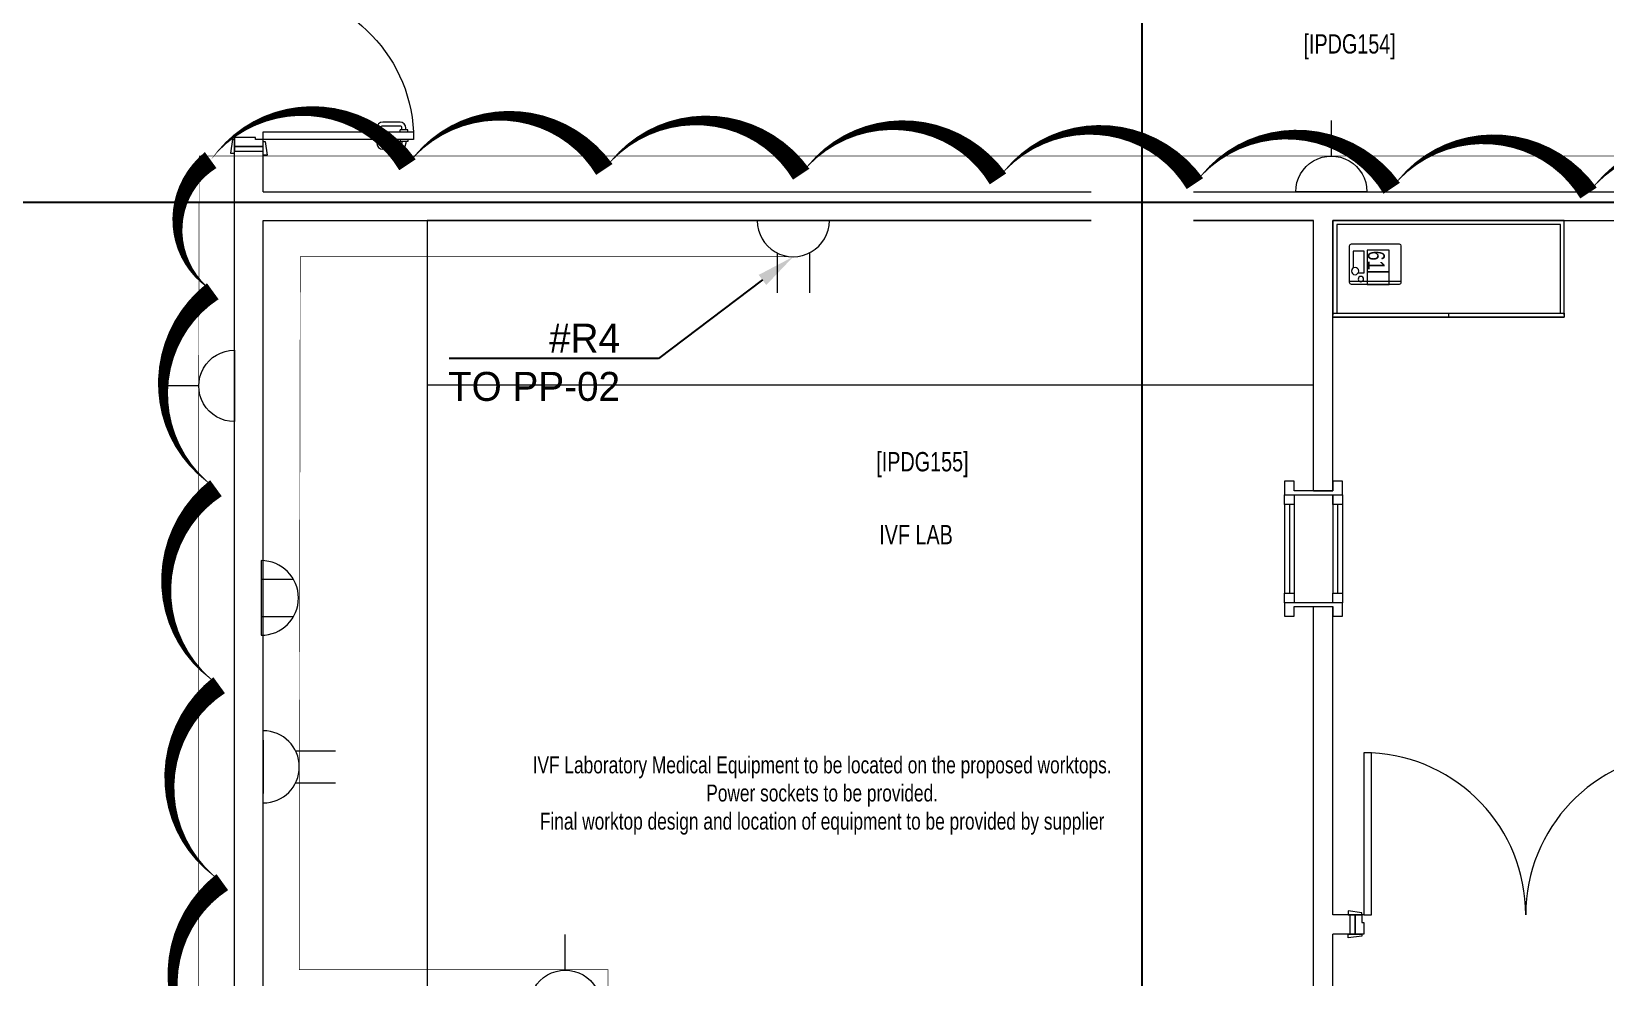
# Model space of a CAD drawing. Header units: metres. Extents: x 75097 to 220695, y -1557923 to -1361206.
# Drawn here: x 160756 to 168915, y -1415504 to -1410603 of the extents above; entities that cross this region are included whole.
import ezdxf
from ezdxf import colors
from ezdxf.entities.mleader import LeaderData, LeaderLine
from ezdxf.math import Vec2, Vec3

# ---------------------------------------------------------------- set-up
doc = ezdxf.new("R2010")
doc.units = ezdxf.units.M
doc.layers.get('0').update_dxf_attribs({"lineweight": 0})
for name, color, linetype, lineweight in [('A-100 - Copy$0$1ST-WNDW', 8, 'Continuous', 0), ('A-100 - Copy$0$72_EGR_BASE_TEXT', 8, 'Continuous', 0), ('A-100 - Copy$0$Medical Equipment and Furniture', 8, 'Continuous', 0), ('A-100 - Copy$0$Medical Equipment and Furniture1', 8, 'Continuous', 5), ('A-100 - Copy$0$Walls', 8, 'Continuous', 0), ('A-100 - Copy$0$Wooden Joinery', 8, 'Continuous', 0)]:
    doc.layers.add(name, color=color, linetype=linetype, lineweight=lineweight)
doc.layers.add('A-100 - Copy$0$axes', color=8, linetype='Continuous')
doc.layers.add('PD-VENT', color=8, linetype='Continuous')
for name, color, linetype, lineweight, true_color in [('E-POWR', 7, 'Continuous', 9, 0x4e7e3e), ('E-PW', 7, 'Continuous', 9, 0x4e7e3e), ('REV 01', 7, 'Continuous', 0, 0xe41b4d)]:
    doc.layers.add(name, color=color, linetype=linetype, lineweight=lineweight, true_color=true_color)
doc.styles.add('A-100 - Copy$0$X3G_ENTITY_257CFD', font='swisscl.ttf', dxfattribs={"height": 200})
doc.styles.add('A-100 - Copy$0$X3G_ENTITY_2587EA', font='swisscl.ttf', dxfattribs={"height": 200})
doc.styles.get("Standard").update_dxf_attribs({"font": 'GOTHIC.TTF'})

# ---------------------------------------------------------------- blocks, each defined once
blk = doc.blocks.new('NORMAL SOCKET')
at = {"layer": 'E-POWR'}
for p, q in [((0, 308), (0, 615)), ((-308, 0), (308, 0))]:
    blk.add_line(p, q, dxfattribs=at)
blk.add_ellipse((0, 0), major_axis=(33, 306), ratio=1, start_param=4.81904, end_param=7.960633, dxfattribs=at)
blk = doc.blocks.new('GI-041_dwg_E-SKT2-3902840-GI-041')
at = {"layer": 'E-POWR'}
blk.add_line((0.1982, 0), (-0.1982, 0), dxfattribs=at)
at = {"layer": 'E-PW'}
for p, q in [((-0.0879, 0.1765), (-0.0879, 0.3944)), ((0.0878, 0.1766), (0.0878, 0.3944)), ((-0.1466, 0), (0.1466, 0))]:
    blk.add_line(p, q, dxfattribs=at)
blk.add_arc((0, 0), 0.1972, 0.0142, 180.0142, dxfattribs=at)
blk = doc.blocks.new('WALL OUTLET')
at = {"layer": 'E-POWR', "extrusion": (9.94399e-05, 4.90741e-07, 1)}
blk.add_line((-193.4, 0, 0), (193.4, 0, 0), dxfattribs=at)
blk.add_line((-193.4, 0, 0), (193.4, 0, 0), dxfattribs=at)
at = {"layer": 'E-POWR', "extrusion": (9.94399e-05, 4.90741e-07, 1), "elevation": 0}
for points in [[(-96.7, 0), (-96.7, 167.5)], [(96.7, 0), (96.7, 167.5)]]:
    blk.add_lwpolyline(points, dxfattribs=at)
at = {"layer": 'E-POWR', "extrusion": (9.94399e-05, 4.90741e-07, 1)}
blk.add_arc((0, 0, 0), 193.4, 359.99626, 179.99626, dxfattribs=at)
blk = doc.blocks.new('A-100 - Copy$0$ME11129-P')
at = {"layer": 'A-100 - Copy$0$Medical Equipment and Furniture1'}
for p, q in [((0, 0.2002), (0, 0.0094)), ((0.2573, 0.2096), (0.0094, 0.2096)), ((0.2667, 0.0094), (0.2667, 0.2002)), ((0, 0.016), (0.2667, 0.016)), ((0.0094, 0), (0.2573, 0))]:
    blk.add_line(p, q, dxfattribs=at)
for points in [[(0.062, 0.1784), (0.1747, 0.1784), (0.1747, 0.0657), (0.062, 0.0657)], [(0.062, 0.0657), (0.1747, 0.0657), (0.1747, 0), (0.062, 0)]]:
    blk.add_lwpolyline(points, close=True, dxfattribs=at)
blk.add_lwpolyline([(0.2218, 0.0601), (0.1911, 0.0601), (0.1911, 0.1728), (0.2475, 0.1728), (0.2475, 0.0858)], dxfattribs=at)
for centre, radius in [((0.2382, 0.0694), 0.0188), ((0.208, 0.0274), 0.0141)]:
    blk.add_circle(centre, radius, dxfattribs=at)
for centre, start, end in [((0.0094, 0.2002), 90, 180), ((0.2573, 0.2002), 0, 90), ((0.0094, 0.0094), 180, 270), ((0.2573, 0.0094), 270, 0)]:
    blk.add_arc(centre, 0.00939, start, end, dxfattribs=at)
blk = doc.blocks.new('A-100 - Copy$0$A$C72370EFE')
at = {"layer": 'A-100 - Copy$0$Wooden Joinery'}
for p, q in [((-0.05, -0.07), (-0.05, -0.16)), ((-0.03, -0.07), (-0.03, -0.16)), ((-0.01, -0.04), (-0.02, -0.04)), ((-0.01, -0.06), (-0.02, -0.06)), ((-0.01, -0.03), (-0.01, -0.07)), ((0, -0.03), (-0.01, -0.03)), ((0, -0.07), (-0.01, -0.07)), ((0.04, -0.03), (0.05, -0.03)), ((0.04, -0.07), (0.05, -0.07)), ((0.05, -0.03), (0.05, -0.07)), ((0.05, -0.04), (0.06, -0.04)), ((0.05, -0.06), (0.06, -0.06)), ((0.07, -0.07), (0.07, -0.16)), ((0.09, -0.07), (0.09, -0.16)), ((-0.01, -0.17), (-0.02, -0.17)), ((-0.01, -0.19), (-0.02, -0.19)), ((-0.01, -0.17), (-0.01, -0.19)), ((0.05, -0.17), (0.06, -0.17)), ((0.05, -0.17), (0.05, -0.19)), ((0.05, -0.19), (0.06, -0.19))]:
    blk.add_line(p, q, dxfattribs=at)
for centre, radius, start, end in [((-0.02, -0.07), 0.03, 90, 180), ((-0.02, -0.07), 0.01, 90, 180), ((0.06, -0.07), 0.03, 0, 90), ((0.06, -0.07), 0.01, 0, 90), ((-0.02, -0.16), 0.03, 180, 270), ((-0.02, -0.16), 0.01, 180, 270), ((0.06, -0.16), 0.01, 270, 0), ((0.06, -0.16), 0.03, 270, 0)]:
    blk.add_arc(centre, radius, start, end, dxfattribs=at)
blk = doc.blocks.new('A-100 - Copy$0$DR1')
at = {"layer": 'A-100 - Copy$0$Wooden Joinery', "elevation": 0}
for points in [[(1743402.9, 41721.9), (1743392.9, 41721.9), (1743382.9, 41791.9), (1743402.9, 41791.9)], [(1743552.9, 41731.9), (1743562.9, 41731.9), (1743572.9, 41801.9), (1743552.9, 41801.9)], [(1743552.9, 41681.9), (1744331.9, 41681.9), (1744331.9, 41721.9), (1743552.9, 41721.9)], [(1743402.9, 40941.9), (1743392.9, 40941.9), (1743382.9, 40871.9), (1743402.9, 40871.9)], [(1743552.9, 40931.9), (1743562.9, 40931.9), (1743572.9, 40861.9), (1743552.9, 40861.9)]]:
    blk.add_lwpolyline(points, close=True, dxfattribs=at)
for points in [[(1743552.9, 41756.9), (1743402.9, 41756.9), (1743402.9, 41781.9), (1743552.9, 41781.9), (1743552.9, 41756.9)], [(1743552.9, 41756.9), (1743552.9, 41721.9), (1743512.9, 41721.9), (1743512.9, 41711.9), (1743402.9, 41711.9), (1743402.9, 41756.9), (1743552.9, 41756.9)], [(1743552.9, 40906.9), (1743552.9, 40941.9), (1743512.9, 40941.9), (1743512.9, 40951.9), (1743402.9, 40951.9), (1743402.9, 40906.9), (1743552.9, 40906.9)], [(1743552.9, 40906.9), (1743402.9, 40906.9), (1743402.9, 40881.9), (1743552.9, 40881.9), (1743552.9, 40906.9)]]:
    blk.add_lwpolyline(points, dxfattribs=at)
at = {"layer": 'A-100 - Copy$0$Wooden Joinery'}
blk.add_arc((1743552.9, 41721.9, 0), 780, 270, 357.0603, dxfattribs=at)
at = {"layer": 'A-100 - Copy$0$Wooden Joinery', "xscale": -999.9999999998856, "yscale": 999.9999999998856, "zscale": 999.9999999998854, "rotation": 270}
blk.add_blockref('A-100 - Copy$0$A$C72370EFE', (1744331.9, 41681.9, 0), dxfattribs=at)
blk = doc.blocks.new('A-100 - Copy$0$WND6')
for p, q in [((-0.2, 0.1), (-0.2, -0.1)), ((0, 0.1), (-0.2, 0.1)), ((0, -0.1), (0, 0.1)), ((-0.2, -0.1), (0, -0.1))]:
    blk.add_line(p, q)
blk = doc.blocks.new('A-100 - Copy$0$1-W9')
at = {"layer": 'A-100 - Copy$0$1ST-WNDW'}
for p, q in [((53, 25), (7, 25)), ((53, 22.5), (7, 22.5)), ((53, 20), (7, 20)), ((58, 0), (7, 0)), ((53, -2.5), (7, -2.5)), ((53, -5), (7, -5))]:
    blk.add_line(p, q, dxfattribs=at)
for points in [[(2, 25), (1.5, 25), (-5, 25), (-5, 20), (0, 20), (0, 0), (-5, 0), (-5, -5), (2, -5)], [(65, 25), (58, 25), (58, 20), (58, -5), (65, -5), (65, 0), (60, 0), (60, 20), (65, 20)]]:
    blk.add_lwpolyline(points, close=True, dxfattribs=at)
at = {"layer": 'A-100 - Copy$0$1ST-WNDW', "xscale": -25.00000000000091, "yscale": 25, "zscale": 25, "rotation": 179.9999999999937}
for p in [(7, 22.5), (7, -2.5)]:
    blk.add_blockref('A-100 - Copy$0$WND6', p, dxfattribs=at)
at = {"layer": 'A-100 - Copy$0$1ST-WNDW', "xscale": -25, "yscale": 25, "zscale": 25}
for p in [(53, 22.5), (53, -2.5)]:
    blk.add_blockref('A-100 - Copy$0$WND6', p, dxfattribs=at)
blk = doc.blocks.new('A-100 - Copy')
at = {"layer": 'A-100 - Copy$0$axes'}
for p, q in [((166513.3, -1477297.4, 0), (166513.3, -1391762.7, 0)), ((178940.3, -1411488.2, 2.4), (95846.6, -1411488.2, 2.4))]:
    blk.add_line(p, q, dxfattribs=at)
at = {"layer": 'A-100 - Copy$0$Medical Equipment and Furniture'}
for p, q in [((168101.2, -1412062.7, 0), (168101.2, -1412082.7, 0)), ((167501.2, -1412082.7, 0), (168701.2, -1412082.7, 0))]:
    blk.add_line(p, q, dxfattribs=at)
at = {"layer": 'A-100 - Copy$0$Medical Equipment and Furniture', "elevation": 0}
for points in [[(161957.3, -1411582.7), (162807.3, -1411582.7), (162807.3, -1415650.8), (161957.3, -1415650.8)], [(167501.2, -1412082.7), (167501.2, -1412062.7), (168701.2, -1412062.7), (168701.2, -1412082.7)]]:
    blk.add_lwpolyline(points, close=True, dxfattribs=at)
blk.add_lwpolyline([(166248.3, -1411582.7), (162807.3, -1411582.7), (162807.3, -1412432.7), (167401.2, -1412432.7), (167401.2, -1411582.7), (166778.3, -1411582.7)], dxfattribs=at)
at = {"layer": 'A-100 - Copy$0$Medical Equipment and Furniture', "elevation": 0, "flags": 128}
for points in [[(168701.2, -1412072.7), (168701.2, -1411582.7), (167501.2, -1411582.7), (167501.2, -1412072.7)], [(168681.2, -1412062.7), (168681.2, -1411602.7), (167521.2, -1411602.7), (167521.2, -1412062.7)]]:
    blk.add_lwpolyline(points, dxfattribs=at)
at = {"layer": 'A-100 - Copy$0$Walls'}
for p, q in [((161807.3, -1424712.7, 0), (161807.3, -1411222.7, 0)), ((161807.3, -1411222.7, 0), (161957.3, -1411222.7, 0)), ((161957.3, -1411432.7, 0), (161957.3, -1411222.7, 0)), ((161957.3, -1411432.7, 0), (166248.3, -1411432.7, 0)), ((166778.3, -1411432.7, 0), (173448.3, -1411432.7, 0)), ((161957.3, -1415650.8, 0), (161957.3, -1411582.7, 0)), ((161957.3, -1411582.7, 0), (166248.3, -1411582.7, 0)), ((166778.3, -1411582.7, 0), (167401.2, -1411582.7, 0)), ((167401.2, -1412982.7, 0), (167401.2, -1411582.7, 0)), ((167501.2, -1412982.7, 0), (167501.2, -1411582.7, 0)), ((167501.2, -1411582.7, 0), (173448.3, -1411582.7, 0)), ((167401.2, -1412982.7, 0), (167501.2, -1412982.7, 0)), ((167401.2, -1416731.6, 0), (167401.2, -1413582.7, 0)), ((167401.2, -1413582.7, 0), (167501.2, -1413582.7, 0)), ((167501.2, -1415179.2, 0), (167501.2, -1413582.7, 0)), ((167661.2, -1415179.2, 0), (167501.2, -1415179.2, 0)), ((167616.2, -1415279.1, 0), (167616.2, -1415179.2, 0)), ((167501.2, -1419030.4, 0), (167501.2, -1415279.1, 0)), ((167661.2, -1415279.1, 0), (167501.2, -1415279.1, 0))]:
    blk.add_line(p, q, dxfattribs=at)
at = {"layer": 'A-100 - Copy$0$Wooden Joinery', "elevation": 0}
for points in [[(167701.2, -1415179.2), (167701.2, -1414340.1), (167661.2, -1414340.1), (167661.2, -1415179.2)], [(167651.2, -1415179.2), (167651.2, -1415169.1), (167581.2, -1415159.1), (167581.2, -1415179.2)], [(167651.2, -1415279.1), (167651.2, -1415289.1), (167581.2, -1415299.1), (167581.2, -1415279.1)]]:
    blk.add_lwpolyline(points, close=True, dxfattribs=at)
for points in [[(167616.2, -1415179.2), (167616.2, -1415279.1), (167591.2, -1415279.1), (167591.2, -1415179.2), (167616.2, -1415179.2)], [(167616.2, -1415179.2), (167651.2, -1415179.2), (167651.2, -1415219.1), (167661.2, -1415219.1), (167661.2, -1415279.1), (167616.2, -1415279.1), (167616.2, -1415179.2)]]:
    blk.add_lwpolyline(points, dxfattribs=at)
at = {"layer": 'A-100 - Copy$0$Wooden Joinery'}
for centre, start, end in [((167661.2, -1415179.2, 0), 0, 87.2706), ((169341.2, -1415179.2, 0), 92.7294, 180)]:
    blk.add_arc(centre, 840, start, end, dxfattribs=at)
at = {"layer": 'A-100 - Copy$0$1ST-WNDW', "xscale": 10.00000000000002, "yscale": 10.00000000000002, "zscale": 10.00000000000002, "rotation": 90}
blk.add_blockref('A-100 - Copy$0$1-W9', (167501.2, -1413582.7, 0), dxfattribs=at)
blk.add_blockref('A-100 - Copy$0$1-W9', (167501.2, -1413582.7, 0), dxfattribs=at)
blk.add_blockref('A-100 - Copy$0$1-W9', (167501.2, -1413582.7, 0), dxfattribs=at)
at = {"layer": 'A-100 - Copy$0$Medical Equipment and Furniture', "ltscale": 5000, "extrusion": (-8.55145e-16, 4.19218e-15, -1), "xscale": 1000.000000000002, "yscale": 1000.000000000002, "zscale": 1000.000000000002, "rotation": 0.0001913008751468605}
blk.add_blockref('A-100 - Copy$0$ME11129-P', (-167854.6, -1411913.2, 0), dxfattribs=at)
at = {"layer": 'A-100 - Copy$0$Wooden Joinery', "xscale": -1, "rotation": 180}
blk.add_blockref('A-100 - Copy$0$DR1', (-1581595.6, -1369440.8, 0), dxfattribs=at)
at = {"layer": 'A-100 - Copy$0$72_EGR_BASE_TEXT', "char_height": 100, "attachment_point": 2, "style": 'A-100 - Copy$0$X3G_ENTITY_2587EA'}
for s, insert in [('[IPDG154]', (167588.4, -1410616.9)), ('[IPDG155]', (165373.9, -1412781.6)), ('IVF LAB', (165340.8, -1413159.7))]:
    blk.add_mtext(s, dxfattribs=dict(at, insert=insert))
at = {"layer": 'A-100 - Copy$0$Medical Equipment and Furniture', "insert": (167770.8, -1411789.1, 0), "char_height": 87.47, "width": 82.543, "attachment_point": 2, "rotation": 270, "style": 'A-100 - Copy$0$X3G_ENTITY_257CFD'}
blk.add_mtext('61', dxfattribs=at)
at = {"layer": 'A-100 - Copy$0$Medical Equipment and Furniture', "insert": (164854.2, -1414358.7, 0), "char_height": 87.473, "width": 3260.537, "attachment_point": 2, "style": 'A-100 - Copy$0$X3G_ENTITY_257CFD'}
blk.add_mtext('IVF Laboratory Medical Equipment to be located on the proposed worktops.\\PPower sockets to be provided.\\PFinal worktop design and location of equipment to be provided by supplier', dxfattribs=at)

msp = doc.modelspace()

# ---------------------------------------------------------------- linework, layer by layer
at = {"layer": 'E-POWR', "const_width": 3}
msp.add_lwpolyline([(172208, -1402593.8), (172566.6, -1402593.8), (172566.6, -1403065.6), (172286.1, -1403065.6), (172292.9, -1405537.4), (172292.9, -1411248.1), (167493.6, -1411248.1), (161625.3, -1411248.1), (161622.7, -1412438.8), (161622.7, -1422439), (161622.7, -1432439), (161622.7, -1443656.7), (162330.4, -1443659.6)], dxfattribs=at)
at = {"layer": 'E-POWR', "const_width": 3, "elevation": 0}
msp.add_lwpolyline([(164704.6, -1411769.6), (162149.1, -1411769.6), (162144.2, -1414413), (162144.2, -1415463.5), (163522.6, -1415463.5), (163743.8, -1415463.5), (163743.8, -1415933.2), (163530.9, -1415935.4), (162144.2, -1415935.4), (162144.2, -1417032.8)], dxfattribs=at)

# ---------------------------------------------------------------- block references
at = {"layer": 'E-POWR', "color": 85, "xscale": -0.6, "yscale": 0.6, "zscale": 0.6}
for p in [(167493.6, -1411432.7, 0), (163522.6, -1415650.8, 0)]:
    msp.add_blockref('NORMAL SOCKET', p, dxfattribs=at)
at = {"layer": 'E-POWR', "color": 85, "extrusion": (0, 0, -1), "xscale": -947.6469886575186, "yscale": 947.6469886575187, "zscale": -947.6469886575186}
for p, rotation in [((-164704.6, -1411582.7, 0), 179.9998147595658), ((-161957.3, -1414412.6, 0), 89.99981475956582)]:
    msp.add_blockref('GI-041_dwg_E-SKT2-3902840-GI-041', p, dxfattribs=dict(at, rotation=rotation))
at = {"layer": 'E-POWR', "color": 85, "xscale": -0.6, "yscale": 0.6, "zscale": 0.6, "rotation": 90}
msp.add_blockref('NORMAL SOCKET', (161807.3, -1412439, 0), dxfattribs=at)
at = {"layer": 'PD-VENT', "color": 85, "rotation": 269.9959097644205}
msp.add_blockref('WALL OUTLET', (161946.3, -1413537.7, 0), dxfattribs=at)

# ---------------------------------------------------------------- leaders
at = {"layer": 'E-POWR'}
ml = msp.add_multileader_mtext('Standard', dxfattribs=at)
ml.set_content('#R4\\PTO PP-02', color=256)
ml.set_leader_properties()
ml.build(insert=Vec2(0, 0))
ml.multileader.update_dxf_attribs({"text_right_attachment_type": 6, "dogleg_length": 200, "arrow_head_size": 200})
ctx = ml.context
ctx.base_point, ctx.char_height, ctx.arrow_head_size, ctx.landing_gap_size, ctx.plane_origin = Vec3(162941.3, -1412193.3, 0), 150, 200, 0.09, Vec3(163545.3, -1413276.9, 0)
ctx.right_attachment, ctx.text_align_type = 6, 2
notes = []
notes.append((ctx, [(1, (1, 1, 0), (164006.7, -1412296.4, 0), (-1, 0), 200, [(0, [(164704.5, -1411769.6, 0)], 0, [])])]))
ctx.mtext.insert, ctx.mtext.alignment, ctx.mtext.flow_direction = Vec3(163806.6, -1412116.4, 0), 3, 5
for ctx, leaders in notes:
    for number, flags, end, landing, length, lines in leaders:
        leader = LeaderData()
        leader.index, (leader.has_last_leader_line, leader.has_dogleg_vector, leader.attachment_direction) = number, flags
        leader.last_leader_point, leader.dogleg_vector, leader.dogleg_length = Vec3(end), Vec3(landing), length
        for number, points, colour, breaks in lines:
            line = LeaderLine()
            line.index, line.vertices, line.color, line.breaks = number, Vec3.list(points), colors.encode_raw_color(colour), breaks
            leader.lines.append(line)
        ctx.leaders.append(leader)

# ---------------------------------------------------------------- next in the draw order: block references
msp.add_blockref('A-100 - Copy', (0, 0))

# ---------------------------------------------------------------- next in the draw order: linework, layer by layer
at = {"layer": 'REV 01', "color": 3, "elevation": 0}
msp.add_lwpolyline([(161893.3, -1424194.1, 0, 102.1, -0.520567), (161876.9, -1423173.6, 0, 102.1, -0.520567), (161860.4, -1422153.1, 0, 102.1, -0.520567), (161843.9, -1421132.7, 0, 102.1, -0.520567), (161827.4, -1420112.2, 0, 102.1, -0.520567), (161810.9, -1419091.7, 0, 102.1, -0.520567), (161794.4, -1418071.3, 0, 102.1, -0.520567), (161778, -1417050.8, 0, 102.1, -0.520567), (161761.5, -1416030.3, 0, 102.1, -0.520567), (161745, -1415009.9, 0, 102.1, -0.520567), (161728.5, -1413989.4, 0, 102.1, -0.520567), (161712, -1412968.9, 0, 102.1, -0.520567), (161695.5, -1411948.5, 0, 102.1, -0.520567), (161684.6, -1411268.8, 0, 102.1, -0.520567), (162704.9, -1411293.2, 0, 102.1, -0.520567), (163725.2, -1411317.6, 0, 102.1, -0.520567), (164745.5, -1411342, 0, 102.1, -0.520567), (165765.8, -1411366.4, 0, 102.1, -0.520567), (166786.1, -1411390.8, 0, 102.1, -0.520567), (167806.4, -1411415.2, 0, 102.1, -0.520567), (168826.7, -1411439.6, 0, 102.1, -0.520567), (169847, -1411464, 0, 102.1, -0.520567)], format="xyseb", dxfattribs=at)

doc.saveas('drawing.dxf')
